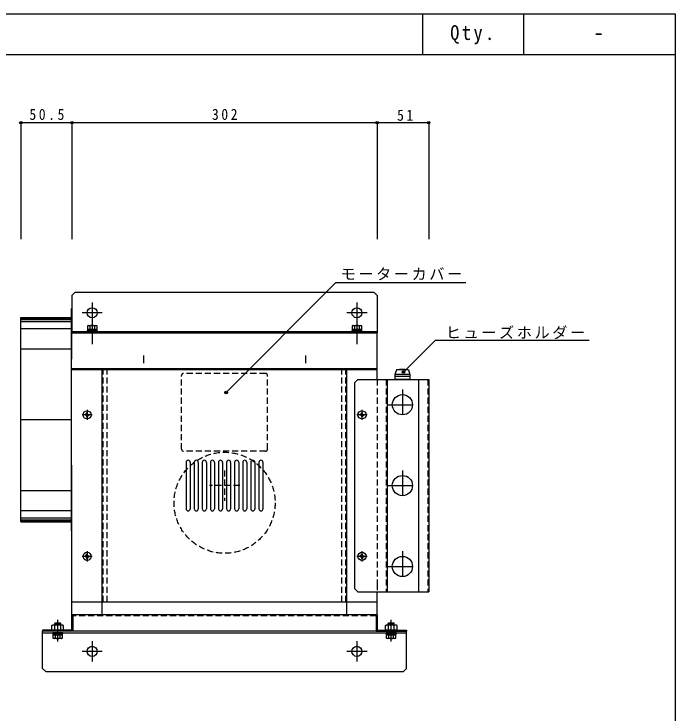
# Model space of a CAD drawing. Units: millimetres, scale not verified. Extents: x -1999 to 2121, y -738 to 667.
# Drawn here: x -634 to 21, y -26 to 667 of the extents above; entities that cross this region are included whole.
import ezdxf
from ezdxf.enums import TextEntityAlignment as Align

# ---------------------------------------------------------------- set-up
doc = ezdxf.new("R2010")
doc.units = ezdxf.units.MM
doc.header["$LTSCALE"] = 5
doc.header["$PDMODE"] = 32
doc.header["$PDSIZE"] = 2.5
doc.linetypes.add('CHAIN1', pattern=[8, 5, -1, 1, -1])
doc.linetypes.add('DASHED1', pattern=[1.8, 1.2, -0.6])
doc.layers.add('0-0', color=7, linetype='Continuous')
doc.layers.add('F-0', color=2, linetype='Continuous')
doc.styles.add('ＭＳ ゴシック', font='')
doc.styles.get('ＭＳ ゴシック').set_extended_font_data('MS Gothic')

msp = doc.modelspace()

# ---------------------------------------------------------------- linework, layer by layer
at = {"layer": '0-0', "color": 4}
for p, q in [((-626.716, 559.46), (-576.216, 559.46)), ((-626.716, 559.46), (-626.716, 443.998)), ((-576.216, 559.46), (-576.216, 443.998)), ((-576.216, 559.46), (-274.216, 559.46)), ((-274.216, 559.46), (-274.216, 443.998)), ((-274.216, 559.46), (-223.216, 559.46)), ((-223.216, 559.46), (-223.216, 443.998)), ((-423.655, 292.441), (-314.968, 401.128)), ((-314.968, 401.128), (-186.551, 401.128)), ((-573.216, 391.358), (-576.216, 388.358)), ((-576.216, 388.358), (-576.216, 351.358)), ((-277.216, 391.358), (-573.216, 391.358)), ((-277.216, 391.358), (-274.216, 388.358)), ((-274.216, 388.358), (-274.216, 351.358)), ((-551.216, 353.958), (-561.216, 353.958)), ((-561.216, 353.958), (-561.216, 352.958)), ((-560.216, 358.758), (-560.835, 358.401)), ((-560.835, 358.401), (-560.835, 355.258)), ((-560.835, 355.258), (-551.597, 355.258)), ((-560.816, 355.258), (-551.616, 355.258)), ((-560.816, 355.258), (-560.816, 353.958)), ((-560.816, 353.958), (-551.616, 353.958)), ((-560.216, 358.758), (-552.216, 358.758)), ((-558.525, 358.401), (-558.525, 355.258)), ((-556.242, 355.258), (-556.59, 353.958)), ((-556.216, 354.458), (-556.216, 354.458)), ((-555.842, 355.258), (-556.19, 353.958)), ((-554.966, 354.458), (-554.966, 354.458)), ((-553.906, 358.401), (-553.906, 355.258)), ((-552.216, 358.758), (-551.597, 358.401)), ((-551.616, 355.258), (-551.616, 353.958)), ((-551.597, 358.401), (-551.597, 355.258)), ((-551.216, 352.958), (-551.216, 353.958)), ((-289.216, 353.958), (-299.216, 353.958)), ((-299.216, 353.958), (-299.216, 352.958)), ((-298.216, 358.758), (-298.835, 358.401)), ((-298.835, 358.401), (-298.835, 355.258)), ((-298.835, 355.258), (-289.597, 355.258)), ((-298.816, 355.258), (-289.616, 355.258)), ((-298.816, 355.258), (-298.816, 353.958)), ((-298.816, 353.958), (-289.616, 353.958)), ((-298.216, 358.758), (-290.216, 358.758)), ((-296.525, 358.401), (-296.525, 355.258)), ((-294.242, 355.258), (-294.59, 353.958)), ((-294.216, 354.458), (-294.216, 354.458)), ((-293.842, 355.258), (-294.19, 353.958)), ((-292.966, 354.458), (-292.966, 354.458)), ((-291.906, 358.401), (-291.906, 355.258)), ((-290.216, 358.758), (-289.597, 358.401)), ((-289.616, 355.258), (-289.616, 353.958)), ((-289.597, 358.401), (-289.597, 355.258)), ((-289.216, 352.958), (-289.216, 353.958)), ((-576.216, 352.958), (-274.216, 352.958)), ((-561.216, 352.958), (-551.216, 352.958)), ((-299.216, 352.958), (-289.216, 352.958)), ((-216.616, 344.251), (-248.181, 312.686)), ((-216.616, 344.251), (-64.454, 344.251)), ((-585.316, 62.358), (-595.116, 62.358)), ((-593.216, 63.917), (-592.674, 64.458)), ((-593.216, 63.917), (-587.216, 63.917)), ((-593.216, 62.358), (-593.216, 63.917)), ((-592.674, 64.458), (-587.757, 64.458)), ((-592.674, 62.358), (-592.674, 64.458)), ((-591.466, 64.458), (-591.466, 64.458)), ((-590.216, 64.458), (-590.216, 64.458)), ((-587.757, 64.458), (-587.216, 63.917)), ((-587.757, 62.358), (-587.757, 64.458)), ((-587.216, 62.358), (-587.216, 63.917)), ((-255.316, 62.358), (-265.116, 62.358)), ((-263.216, 63.917), (-262.674, 64.458)), ((-263.216, 63.917), (-257.216, 63.917)), ((-263.216, 62.358), (-263.216, 63.917)), ((-262.674, 64.458), (-257.757, 64.458)), ((-262.674, 62.358), (-262.674, 64.458)), ((-261.466, 64.458), (-261.466, 64.458)), ((-260.216, 64.458), (-260.216, 64.458)), ((-257.757, 64.458), (-257.216, 63.917)), ((-257.757, 62.358), (-257.757, 64.458)), ((-257.216, 62.358), (-257.216, 63.917)), ((-245.216, 56.358), (-605.216, 56.358)), ((-605.216, 19.358), (-605.216, 56.358)), ((-584.442, 57.358), (-595.989, 57.358)), ((-593.103, 57.358), (-593.103, 61.854)), ((-587.329, 57.358), (-587.329, 61.854)), ((-254.442, 57.358), (-265.989, 57.358)), ((-263.102, 57.358), (-263.102, 61.854)), ((-257.329, 57.358), (-257.329, 61.854)), ((-245.216, 19.358), (-245.216, 56.358)), ((-605.216, 54.758), (-245.216, 54.758)), ((-585.216, 54.758), (-595.216, 54.758)), ((-595.216, 54.758), (-595.216, 53.758)), ((-595.216, 53.758), (-585.216, 53.758)), ((-594.835, 49.316), (-594.835, 52.458)), ((-585.597, 52.458), (-594.835, 52.458)), ((-594.216, 48.958), (-594.835, 49.316)), ((-585.616, 53.758), (-594.816, 53.758)), ((-594.816, 52.458), (-594.816, 53.758)), ((-585.616, 52.458), (-594.816, 52.458)), ((-586.216, 48.958), (-594.216, 48.958)), ((-592.525, 49.316), (-592.525, 52.458)), ((-591.466, 53.258), (-591.466, 53.258)), ((-590.59, 52.458), (-590.242, 53.758)), ((-590.216, 53.258), (-590.216, 53.258)), ((-590.19, 52.458), (-589.842, 53.758)), ((-587.906, 49.316), (-587.906, 52.458)), ((-586.216, 48.958), (-585.597, 49.316)), ((-585.616, 52.458), (-585.616, 53.758)), ((-585.597, 49.316), (-585.597, 52.458)), ((-585.216, 53.758), (-585.216, 54.758)), ((-255.216, 54.758), (-265.216, 54.758)), ((-265.216, 54.758), (-265.216, 53.758)), ((-265.216, 53.758), (-255.216, 53.758)), ((-264.835, 49.316), (-264.835, 52.458)), ((-255.597, 52.458), (-264.835, 52.458)), ((-264.216, 48.958), (-264.835, 49.316)), ((-255.616, 53.758), (-264.816, 53.758)), ((-264.816, 52.458), (-264.816, 53.758)), ((-255.616, 52.458), (-264.816, 52.458)), ((-256.216, 48.958), (-264.216, 48.958)), ((-262.525, 49.316), (-262.525, 52.458)), ((-261.466, 53.258), (-261.466, 53.258)), ((-260.59, 52.458), (-260.242, 53.758)), ((-260.216, 53.258), (-260.216, 53.258)), ((-260.19, 52.458), (-259.842, 53.758)), ((-257.906, 49.316), (-257.906, 52.458)), ((-256.216, 48.958), (-255.597, 49.316)), ((-255.616, 52.458), (-255.616, 53.758)), ((-255.597, 49.316), (-255.597, 52.458)), ((-255.216, 53.758), (-255.216, 54.758)), ((-605.216, 19.358), (-602.216, 16.358)), ((-602.216, 16.358), (-248.216, 16.358)), ((-245.216, 19.358), (-248.216, 16.358))]:
    msp.add_line(p, q, dxfattribs=at)
at = {"layer": '0-0', "color": 4, "linetype": 'CHAIN1'}
for p, q in [((-556.216, 381.358), (-556.216, 361.358)), ((-294.216, 381.358), (-294.216, 361.358)), ((-546.216, 371.358), (-566.216, 371.358)), ((-284.216, 371.358), (-304.216, 371.358)), ((-556.216, 361.758), (-556.216, 340.258)), ((-294.216, 361.758), (-294.216, 340.258)), ((-249.216, 295.358), (-249.216, 265.358)), ((-264.216, 280.358), (-234.216, 280.358)), ((-556.216, 270.358), (-566.216, 270.358)), ((-561.216, 275.358), (-561.216, 265.358)), ((-284.216, 270.358), (-294.216, 270.358)), ((-284.216, 270.358), (-294.216, 270.358)), ((-289.216, 275.358), (-289.216, 265.358)), ((-289.216, 275.358), (-289.216, 265.358)), ((-249.216, 215.358), (-249.216, 185.358)), ((-264.216, 200.358), (-234.216, 200.358)), ((-561.216, 135.358), (-561.216, 125.358)), ((-289.216, 135.358), (-289.216, 125.358)), ((-289.216, 135.358), (-289.216, 125.358)), ((-249.216, 135.358), (-249.216, 105.358)), ((-556.216, 130.358), (-566.216, 130.358)), ((-284.216, 130.358), (-294.216, 130.358)), ((-284.216, 130.358), (-294.216, 130.358)), ((-264.216, 120.358), (-234.216, 120.358)), ((-590.216, 45.958), (-590.216, 67.458)), ((-260.216, 45.958), (-260.216, 67.458)), ((-556.216, 46.358), (-556.216, 26.358)), ((-294.216, 46.358), (-294.216, 26.358)), ((-546.216, 36.358), (-566.216, 36.358)), ((-284.216, 36.358), (-304.216, 36.358))]:
    msp.add_line(p, q, dxfattribs=at)
at = {"layer": '0-0'}
for p, q in [((-626.716, 366.108), (-576.716, 366.108)), ((-626.716, 365.608), (-576.716, 365.608)), ((-626.716, 364.608), (-576.716, 364.608)), ((-626.716, 362.608), (-576.716, 362.608)), ((-626.716, 355.608), (-576.716, 355.608)), ((-576.216, 351.358), (-274.216, 351.358)), ((-576.216, 325.358), (-576.216, 351.358)), ((-274.216, 305.358), (-274.216, 351.358)), ((-626.716, 335.608), (-576.716, 335.608)), ((-505.382, 329.108), (-505.382, 321.608)), ((-345.049, 329.108), (-345.049, 321.608)), ((-576.216, 316.358), (-274.267, 316.358)), ((-576.216, 315.358), (-274.216, 315.358)), ((-546.216, 72.358), (-546.216, 315.358)), ((-541.216, 315.358), (-541.216, 316.358)), ((-309.216, 315.358), (-309.216, 316.358)), ((-304.216, 72.358), (-304.216, 315.358)), ((-243.216, 314.858), (-241.716, 310.358)), ((-293.216, 305.358), (-296.216, 302.358)), ((-293.216, 305.358), (-223.216, 305.358)), ((-264.216, 305.358), (-264.216, 95.358)), ((-241.716, 310.358), (-256.716, 310.358)), ((-256.716, 310.358), (-256.716, 308.358)), ((-256.716, 308.358), (-256.716, 305.358)), ((-241.716, 308.358), (-256.716, 308.358)), ((-241.716, 310.358), (-241.716, 308.358)), ((-233.216, 305.358), (-233.216, 95.358)), ((-223.216, 305.358), (-223.216, 95.358)), ((-296.216, 98.358), (-296.216, 302.358)), ((-562.287, 270.836), (-563.241, 270.821)), ((-562.287, 270.836), (-561.881, 271.024)), ((-561.693, 271.43), (-561.881, 271.024)), ((-561.693, 271.43), (-561.679, 272.383)), ((-560.738, 271.43), (-560.753, 272.383)), ((-560.738, 271.43), (-560.55, 271.024)), ((-560.144, 270.836), (-560.55, 271.024)), ((-560.144, 270.836), (-559.191, 270.821)), ((-290.287, 270.836), (-291.241, 270.821)), ((-290.287, 270.836), (-291.241, 270.821)), ((-290.287, 270.836), (-289.881, 271.024)), ((-290.287, 270.836), (-289.881, 271.024)), ((-289.693, 271.43), (-289.881, 271.024)), ((-289.693, 271.43), (-289.881, 271.024)), ((-289.693, 271.43), (-289.679, 272.383)), ((-289.693, 271.43), (-289.679, 272.383)), ((-288.738, 271.43), (-288.753, 272.383)), ((-288.738, 271.43), (-288.753, 272.383)), ((-288.738, 271.43), (-288.55, 271.024)), ((-288.738, 271.43), (-288.55, 271.024)), ((-288.144, 270.836), (-288.55, 271.024)), ((-288.144, 270.836), (-288.55, 271.024)), ((-288.144, 270.836), (-287.191, 270.821)), ((-288.144, 270.836), (-287.191, 270.821)), ((-626.716, 265.608), (-576.716, 265.608)), ((-626.716, 265.608), (-576.716, 265.608)), ((-562.287, 269.881), (-563.241, 269.895)), ((-562.287, 269.881), (-561.881, 269.693)), ((-561.693, 269.287), (-561.881, 269.693)), ((-561.693, 269.287), (-561.679, 268.334)), ((-560.738, 269.287), (-560.753, 268.334)), ((-560.738, 269.287), (-560.55, 269.693)), ((-560.144, 269.881), (-560.55, 269.693)), ((-560.144, 269.881), (-559.191, 269.895)), ((-290.287, 269.881), (-291.241, 269.895)), ((-290.287, 269.881), (-291.241, 269.895)), ((-290.287, 269.881), (-289.881, 269.693)), ((-290.287, 269.881), (-289.881, 269.693)), ((-289.693, 269.287), (-289.881, 269.693)), ((-289.693, 269.287), (-289.881, 269.693)), ((-289.693, 269.287), (-289.679, 268.334)), ((-289.693, 269.287), (-289.679, 268.334)), ((-288.738, 269.287), (-288.753, 268.334)), ((-288.738, 269.287), (-288.753, 268.334)), ((-288.738, 269.287), (-288.55, 269.693)), ((-288.738, 269.287), (-288.55, 269.693)), ((-288.144, 269.881), (-288.55, 269.693)), ((-288.144, 269.881), (-288.55, 269.693)), ((-288.144, 269.881), (-287.191, 269.895)), ((-288.144, 269.881), (-287.191, 269.895)), ((-463.216, 223.358), (-463.216, 177.358)), ((-459.216, 223.358), (-459.216, 177.358)), ((-455.216, 223.358), (-455.216, 177.358)), ((-451.216, 223.358), (-451.216, 177.358)), ((-447.216, 223.358), (-447.216, 177.358)), ((-443.216, 223.358), (-443.216, 177.358)), ((-439.216, 223.358), (-439.216, 177.358)), ((-435.216, 223.358), (-435.216, 177.358)), ((-431.216, 223.358), (-431.216, 177.358)), ((-427.216, 223.358), (-427.216, 177.358)), ((-423.216, 223.358), (-423.216, 177.358)), ((-419.216, 223.358), (-419.216, 177.358)), ((-415.216, 223.358), (-415.216, 177.358)), ((-411.216, 223.358), (-411.216, 177.358)), ((-407.216, 223.358), (-407.216, 177.358)), ((-403.216, 223.358), (-403.216, 177.358)), ((-399.216, 223.358), (-399.216, 177.358)), ((-395.216, 223.358), (-395.216, 177.358)), ((-391.216, 223.358), (-391.216, 177.358)), ((-387.216, 223.358), (-387.216, 177.358)), ((-576.216, 57.358), (-576.216, 220.51)), ((-626.716, 195.608), (-576.716, 195.608)), ((-626.716, 175.608), (-576.716, 175.608)), ((-626.716, 168.608), (-576.716, 168.608)), ((-626.716, 166.608), (-576.716, 166.608)), ((-626.716, 165.608), (-576.716, 165.608)), ((-626.716, 165.108), (-576.716, 165.108)), ((-626.716, 164.608), (-576.716, 164.608)), ((-576.716, 155.608), (-576.216, 155.608)), ((-561.693, 131.43), (-561.679, 132.383)), ((-560.738, 131.43), (-560.753, 132.383)), ((-289.693, 131.43), (-289.679, 132.383)), ((-289.693, 131.43), (-289.679, 132.383)), ((-288.738, 131.43), (-288.753, 132.383)), ((-288.738, 131.43), (-288.753, 132.383)), ((-562.287, 130.836), (-563.241, 130.821)), ((-562.287, 129.881), (-563.241, 129.895)), ((-562.287, 130.836), (-561.881, 131.024)), ((-562.287, 129.881), (-561.881, 129.693)), ((-561.693, 131.43), (-561.881, 131.024)), ((-561.693, 129.287), (-561.881, 129.693)), ((-561.693, 129.287), (-561.679, 128.334)), ((-560.738, 129.287), (-560.753, 128.334)), ((-560.738, 131.43), (-560.55, 131.024)), ((-560.738, 129.287), (-560.55, 129.693)), ((-560.144, 130.836), (-560.55, 131.024)), ((-560.144, 129.881), (-560.55, 129.693)), ((-560.144, 130.836), (-559.191, 130.821)), ((-560.144, 129.881), (-559.191, 129.895)), ((-290.287, 130.836), (-291.241, 130.821)), ((-290.287, 130.836), (-291.241, 130.821)), ((-290.287, 129.881), (-291.241, 129.895)), ((-290.287, 129.881), (-291.241, 129.895)), ((-290.287, 130.836), (-289.881, 131.024)), ((-290.287, 130.836), (-289.881, 131.024)), ((-290.287, 129.881), (-289.881, 129.693)), ((-290.287, 129.881), (-289.881, 129.693)), ((-289.693, 131.43), (-289.881, 131.024)), ((-289.693, 131.43), (-289.881, 131.024)), ((-289.693, 129.287), (-289.881, 129.693)), ((-289.693, 129.287), (-289.881, 129.693)), ((-289.693, 129.287), (-289.679, 128.334)), ((-289.693, 129.287), (-289.679, 128.334)), ((-288.738, 129.287), (-288.753, 128.334)), ((-288.738, 129.287), (-288.753, 128.334)), ((-288.738, 131.43), (-288.55, 131.024)), ((-288.738, 131.43), (-288.55, 131.024)), ((-288.738, 129.287), (-288.55, 129.693)), ((-288.738, 129.287), (-288.55, 129.693)), ((-288.144, 130.836), (-288.55, 131.024)), ((-288.144, 130.836), (-288.55, 131.024)), ((-288.144, 129.881), (-288.55, 129.693)), ((-288.144, 129.881), (-288.55, 129.693)), ((-288.144, 130.836), (-287.191, 130.821)), ((-288.144, 130.836), (-287.191, 130.821)), ((-288.144, 129.881), (-287.191, 129.895)), ((-288.144, 129.881), (-287.191, 129.895)), ((-296.216, 98.358), (-293.216, 95.358)), ((-293.216, 95.358), (-223.216, 95.358)), ((-274.216, 72.358), (-274.216, 95.358)), ((-576.216, 85.358), (-274.216, 85.358)), ((-576.216, 72.358), (-576.216, 57.358)), ((-274.216, 72.358), (-576.216, 72.358)), ((-575.216, 71.358), (-575.216, 56.358)), ((-274.216, 72.358), (-274.216, 57.358)), ((-605.216, 57.358), (-605.216, 56.358)), ((-576.216, 57.358), (-605.216, 57.358)), ((-575.216, 56.358), (-605.216, 56.358)), ((-245.216, 56.358), (-605.216, 56.358)), ((-274.216, 57.358), (-245.216, 57.358)), ((-245.216, 57.358), (-245.216, 56.358))]:
    msp.add_line(p, q, dxfattribs=at)
at = {"layer": '0-0', "linetype": 'DASHED1'}
for p, q in [((-545.216, 85.358), (-545.216, 315.358)), ((-541.216, 85.358), (-541.216, 315.358)), ((-309.216, 85.358), (-309.216, 315.358)), ((-305.216, 85.358), (-305.216, 315.358)), ((-467.716, 236.358), (-467.716, 309.358)), ((-384.716, 311.358), (-465.716, 311.358)), ((-382.716, 236.358), (-382.716, 309.358)), ((-265.216, 305.358), (-265.216, 95.358)), ((-224.216, 305.358), (-224.216, 95.358)), ((-384.716, 234.358), (-465.716, 234.358)), ((-275.216, 71.358), (-575.216, 71.358))]:
    msp.add_line(p, q, dxfattribs=at)
at = {"layer": '0-0', "color": 4, "linetype": 'DASHED1'}
for p, q in [((-425.216, 215.358), (-425.216, 185.358)), ((-410.216, 200.358), (-440.216, 200.358))]:
    msp.add_line(p, q, dxfattribs=at)
at = {"layer": '0-0'}
for points in [[(-576.716, 155.608), (-576.716, 375.608), (-576.216, 375.608)], [(-626.716, 164.608), (-626.716, 366.608), (-576.716, 366.608)], [(-243.216, 314.858), (-255.216, 314.858), (-256.716, 310.358)], [(-241.716, 308.358), (-241.716, 305.358), (-256.716, 305.358)], [(-275.216, 71.358), (-275.216, 56.358), (-245.216, 56.358)]]:
    msp.add_lwpolyline(points, dxfattribs=at)
at = {"layer": '0-0', "linetype": 'DASHED1'}
msp.add_lwpolyline([(-274.216, 305.358), (-274.216, 102.792), (-274.216, 95.358)], dxfattribs=at)
at = {"layer": '0-0', "color": 4}
for points in [[(-595.989, 57.358), (-595.989, 61.854), (-595.116, 62.358)], [(-584.442, 57.358), (-584.442, 61.854), (-585.316, 62.358)], [(-265.989, 57.358), (-265.989, 61.854), (-265.116, 62.358)], [(-254.442, 57.358), (-254.442, 61.854), (-255.316, 62.358)]]:
    msp.add_lwpolyline(points, dxfattribs=at)
for centre in [(-556.216, 371.358), (-294.216, 371.358), (-556.216, 36.358), (-294.216, 36.358)]:
    msp.add_circle(centre, 5, dxfattribs=at)
at = {"layer": '0-0'}
for centre, radius in [((-249.216, 280.358), 10), ((-561.216, 270.358), 4), ((-289.216, 270.358), 4), ((-289.216, 270.358), 4), ((-249.216, 200.358), 10), ((-561.216, 130.358), 4), ((-289.216, 130.358), 4), ((-289.216, 130.358), 4), ((-249.216, 120.358), 10)]:
    msp.add_circle(centre, radius, dxfattribs=at)
at = {"layer": '0-0', "linetype": 'DASHED1'}
msp.add_circle((-425.216, 183.358), 50, dxfattribs=at)
at = {"layer": '0-0', "color": 4}
for centre, radius, start, end in [((-559.68, 356.714), 2.045, 55.61575, 124.38423), ((-556.216, 351.116), 7.643, 72.41203, 107.58795), ((-552.752, 356.714), 2.045, 55.61575, 124.38423), ((-297.68, 356.714), 2.045, 55.61575, 124.38423), ((-294.216, 351.116), 7.643, 72.41203, 107.58795), ((-290.752, 356.714), 2.045, 55.61575, 124.38423), ((-594.546, 59.745), 2.556, 55.61586, 124.38412), ((-590.216, 52.747), 9.553, 72.41209, 107.58789), ((-585.886, 59.745), 2.556, 55.61586, 124.38412), ((-264.546, 59.745), 2.556, 55.61586, 124.38412), ((-260.216, 52.747), 9.553, 72.41209, 107.58789), ((-255.886, 59.745), 2.556, 55.61586, 124.38412), ((-593.68, 51.003), 2.045, 235.61575, 304.38423), ((-590.216, 56.601), 7.643, 252.41203, 287.58795), ((-586.752, 51.003), 2.045, 235.61575, 304.38423), ((-263.68, 51.003), 2.045, 235.61575, 304.38423), ((-260.216, 56.601), 7.643, 252.41203, 287.58795), ((-256.752, 51.003), 2.045, 235.61575, 304.38423)]:
    msp.add_arc(centre, radius, start, end, dxfattribs=at)
at = {"layer": '0-0'}
for centre, radius, start, end in [((-249.216, 284.858), 30.5, 79.61114, 100.38886), ((-561.216, 270.358), 2.077, 167.11888, 192.88113), ((-561.216, 270.358), 2.077, 77.11888, 102.88113), ((-561.216, 270.358), 2.077, 347.11888, 12.88113), ((-289.216, 270.358), 2.077, 167.11888, 192.88113), ((-289.216, 270.358), 2.077, 167.11888, 192.88113), ((-289.216, 270.358), 2.077, 77.11888, 102.88113), ((-289.216, 270.358), 2.077, 77.11888, 102.88113), ((-289.216, 270.358), 2.077, 347.11888, 12.88113), ((-289.216, 270.358), 2.077, 347.11888, 12.88113), ((-561.216, 270.358), 2.077, 257.11888, 282.88113), ((-289.216, 270.358), 2.077, 257.11888, 282.88113), ((-289.216, 270.358), 2.077, 257.11888, 282.88113), ((-461.216, 223.358), 2, 0, 180), ((-453.216, 223.358), 2, 0, 180), ((-445.216, 223.358), 2, 0, 180), ((-437.216, 223.358), 2, 0, 180), ((-429.216, 223.358), 2, 0, 180), ((-421.216, 223.358), 2, 0, 180), ((-413.216, 223.358), 2, 0, 180), ((-405.216, 223.358), 2, 0, 180), ((-397.216, 223.358), 2, 0, 180), ((-389.216, 223.358), 2, 0, 180), ((-461.216, 177.358), 2, 180, 0), ((-453.216, 177.358), 2, 180, 0), ((-445.216, 177.358), 2, 180, 0), ((-437.216, 177.358), 2, 180, 0), ((-429.216, 177.358), 2, 180, 0), ((-421.216, 177.358), 2, 180, 0), ((-413.216, 177.358), 2, 180, 0), ((-405.216, 177.358), 2, 180, 0), ((-397.216, 177.358), 2, 180, 0), ((-389.216, 177.358), 2, 180, 0), ((-561.216, 130.358), 2.077, 77.11888, 102.88113), ((-289.216, 130.358), 2.077, 77.11888, 102.88113), ((-289.216, 130.358), 2.077, 77.11888, 102.88113), ((-561.216, 130.358), 2.077, 167.11888, 192.88113), ((-561.216, 130.358), 2.077, 257.11888, 282.88113), ((-561.216, 130.358), 2.077, 347.11888, 12.88113), ((-289.216, 130.358), 2.077, 167.11888, 192.88113), ((-289.216, 130.358), 2.077, 167.11888, 192.88113), ((-289.216, 130.358), 2.077, 257.11888, 282.88113), ((-289.216, 130.358), 2.077, 257.11888, 282.88113), ((-289.216, 130.358), 2.077, 347.11888, 12.88113), ((-289.216, 130.358), 2.077, 347.11888, 12.88113)]:
    msp.add_arc(centre, radius, start, end, dxfattribs=at)
at = {"layer": '0-0', "linetype": 'DASHED1'}
for centre, start, end in [((-465.716, 309.358), 90, 180), ((-384.716, 309.358), 0, 90), ((-465.716, 236.358), 180, 270), ((-384.716, 236.358), 270, 0)]:
    msp.add_arc(centre, 2, start, end, dxfattribs=at)
at = {"layer": '0-0', "color": 5}
for p in [(-626.716, 559.46), (-576.216, 559.46), (-274.216, 559.46), (-223.216, 559.46), (-248.181, 312.686), (-423.655, 292.441)]:
    msp.add_point(p, dxfattribs=at)
at = {"layer": 'F-0', "color": 5}
for p, q in [((-229.481, 666.911), (-229.481, 626.911)), ((-129.481, 666.911), (-129.481, 626.911)), ((20.519, 666.911), (20.519, -738.089)), ((-1999.481, 626.911), (20.519, 626.911))]:
    msp.add_line(p, q, dxfattribs=at)
msp.add_lwpolyline([(-1999.481, -738.089), (-1999.481, 666.911), (20.519, 666.911)], dxfattribs=at)

# ---------------------------------------------------------------- texts
at = {"layer": '0-0', "char_height": 11, "attachment_point": 7, "style": 'ＭＳ ゴシック'}
for s, insert in [('\\T1.38;\\W0.9;50.5', (-618.341, 561.96)), ('\\T1.38;\\W0.9;302', (-437.716, 561.96)), ('\\T1.36;\\W0.9;51', (-254.481, 561.137)), ('\\T1.17;モーターカバー', (-310.37, 403.515)), ('\\T1.17;ヒューズホルダー', (-206.291, 345.193))]:
    msp.add_mtext(s, dxfattribs=dict(at, insert=insert))
at = {"layer": 'F-0', "color": 7, "style": 'ＭＳ ゴシック'}
msp.add_text('-', height=14.66, dxfattribs=at).set_placement((-59.981, 636.911), align=Align.BOTTOM_LEFT)
at = {"layer": 'F-0', "color": 7, "insert": (-201.856, 636.911), "char_height": 14.66, "attachment_point": 7, "style": 'ＭＳ ゴシック'}
msp.add_mtext('\\T1.28;\\W0.9;Qty.', dxfattribs=at)
msp.add_mtext('\\T1.28;\\W0.9;Qty.', dxfattribs=at)

doc.saveas('drawing.dxf')
